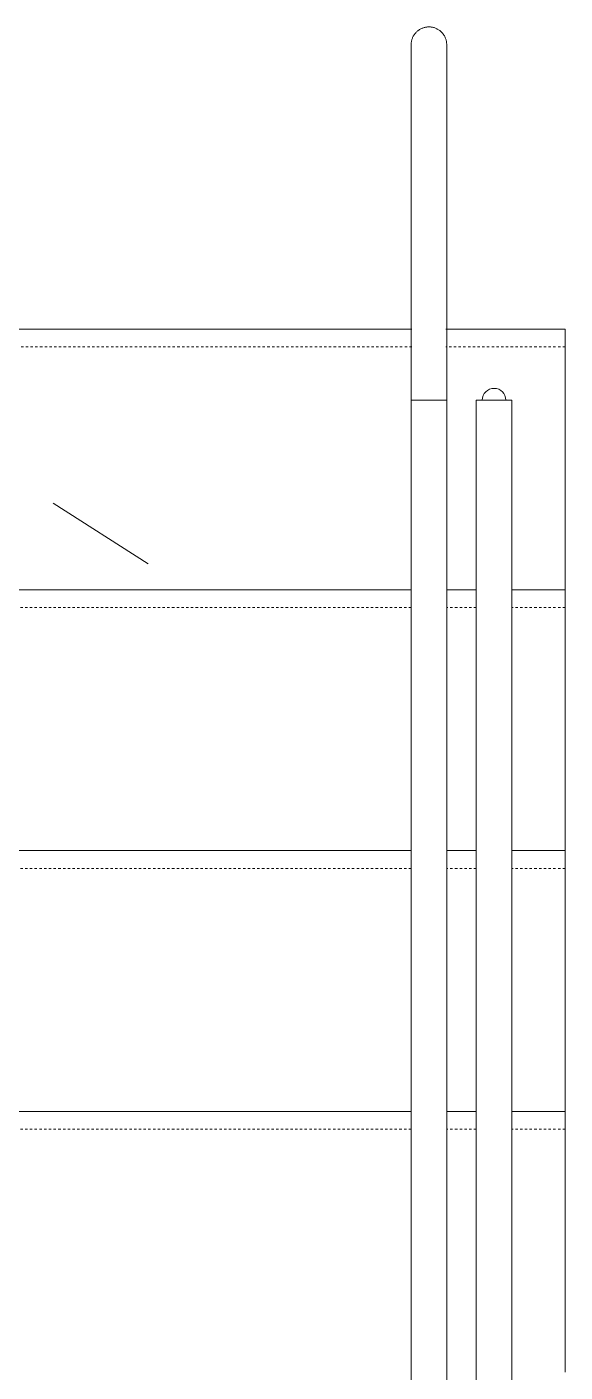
# Model space of a CAD drawing. Header units: inches. Extents: x -1551 to 2054, y 9767 to 12269.
# Drawn here: x 310.7 to 333.5, y 12181.2 to 12237.9 of the extents above; entities that cross this region are included whole.
import ezdxf

# ---------------------------------------------------------------- set-up
doc = ezdxf.new("R2010")
doc.units = ezdxf.units.IN
doc.header["$MEASUREMENT"] = 0
doc.linetypes.add('Overhead 1_16_', pattern=[0.101562, 0.0625, -0.039062])
for name, color, linetype, lineweight in [('0-1', 7, 'Continuous', 5), ('0-2', 7, 'Continuous', 9), ('A-FLOR-HRAL-1', 7, 'Continuous', 9), ('S-STRS-1', 7, 'Continuous', 9), ('S-STRS-2', 252, 'Continuous', 9), ('S-STRS-3', 7, 'Overhead 1_16_', 9)]:
    doc.layers.add(name, color=color, linetype=linetype, lineweight=lineweight)
pattern_1 = [(50, (0, 0), (103.28545, -9.0368), [10.8, -118.8]), (355, (0, 0), (-19.9797, 108.3155), [8.64, -95.04]), (100.451, (8.61, -0.75), (83.3065, 99.2783), [9.179, -100.964]), (46.184, (0, 28.8), (153.6832, -23.8353), [16.2, -178.2]), (96.636, (12.8, 26.81), (134.5904, 140.2742), [13.768, -151.447]), (351.184, (0, 28.8), (134.5915, 140.2725), [12.96, -142.56]), (21, (14.4, 21.6), (85.95435, -57.97756), [10.8, -118.8]), (326, (14.4, 21.6), (35.0378, 104.4212), [8.64, -95.04]), (71.451, (21.56, 16.77), (120.9926, 46.443), [9.179, -100.964]), (37.5, (0, 0), (1.75074, 47.93675), [4.752, -89.136, 4.752, -91.728, -95.4]), (37.5, (0, 0), (1.75074, 47.93675), [-190.368, 4.752, -90.648]), (7.5, (0, 0), (37.88179, 56.79546), [4.752, -50.256, 4.752, -86.976, -36.36]), (7.5, (0, 0), (37.88179, 56.79546), [-146.736, 4.752, -31.608]), (327.5, (-32.112, 0), (76.87036, -3.24809), [4.752, -31.248, 4.752, -107.568, -149.04]), (327.5, (-32.112, 0), (76.87036, -3.24809), [-148.32, 4.752, -144.288]), (317.5, (-46.51, 0), (83.9787, 14.41494), [4.752, -42.048, 4.752, -69.84, -105.84]), (317.5, (-46.51, 0), (83.9787, 14.41494), [-121.392, 4.752, -101.088])]

# ---------------------------------------------------------------- blocks, each defined once
blk = doc.blocks.new('Railing - 1_-V15-KEY PLAN - 1ST FLOOR')
at = {"layer": 'A-FLOR-HRAL-1'}
for p, q in [((2, 11), (2, 0)), ((3.5, 0), (3.5, 11))]:
    blk.add_line(p, q, dxfattribs=at)
at = {"layer": 'A-FLOR-HRAL-1', "flags": 128}
for points in [[(2, 15), (2.001, 15.03), (2.002, 15.06), (2.005, 15.09), (2.01, 15.119), (2.015, 15.149), (2.021, 15.178), (2.029, 15.207), (2.038, 15.236), (2.048, 15.264), (2.059, 15.292), (2.071, 15.319), (2.085, 15.346), (2.099, 15.373), (2.115, 15.398), (2.131, 15.423), (2.148, 15.448), (2.167, 15.472), (2.186, 15.495), (2.206, 15.517), (2.227, 15.538), (2.249, 15.558), (2.272, 15.578), (2.296, 15.597), (2.32, 15.614), (2.345, 15.631), (2.37, 15.647), (2.397, 15.661), (2.423, 15.675), (2.45, 15.688), (2.478, 15.699), (2.506, 15.709), (2.535, 15.719), (2.564, 15.727), (2.593, 15.733), (2.623, 15.739), (2.652, 15.744), (2.682, 15.747), (2.712, 15.749), (2.742, 15.75), (2.75, 15.75)], [(2.75, 15.75), (2.78, 15.749), (2.81, 15.748), (2.84, 15.745), (2.869, 15.74), (2.899, 15.735), (2.928, 15.729), (2.957, 15.721), (2.986, 15.712), (3.014, 15.702), (3.042, 15.691), (3.069, 15.679), (3.096, 15.665), (3.123, 15.651), (3.148, 15.635), (3.173, 15.619), (3.198, 15.602), (3.222, 15.583), (3.245, 15.564), (3.267, 15.544), (3.288, 15.523), (3.308, 15.501), (3.328, 15.478), (3.347, 15.454), (3.364, 15.43), (3.381, 15.405), (3.397, 15.38), (3.411, 15.353), (3.425, 15.327), (3.438, 15.3), (3.449, 15.272), (3.459, 15.244), (3.469, 15.215), (3.477, 15.186), (3.483, 15.157), (3.489, 15.127), (3.494, 15.098), (3.497, 15.068), (3.499, 15.038), (3.5, 15.008), (3.5, 15)], [(2, 15), (2, 14.997), (2, 14.987), (2, 14.971), (2, 14.949), (2, 14.92), (2, 14.885), (2, 14.844), (2, 14.797), (2, 14.744), (2, 14.684), (2, 14.619), (2, 14.548), (2, 14.471), (2, 14.389), (2, 14.301), (2, 14.208), (2, 14.11), (2, 14.007), (2, 13.899), (2, 13.787), (2, 13.67), (2, 13.549), (2, 13.423), (2, 13.294), (2, 13.161), (2, 13.025), (2, 12.885), (2, 12.743), (2, 12.597), (2, 12.449), (2, 12.299), (2, 12.147), (2, 11.993), (2, 11.837), (2, 11.68), (2, 11.522), (2, 11.363), (2, 11.203), (2, 11.043), (2, 11)], [(2, 11), (2, 11.16), (2, 11.32), (2, 11.479), (2, 11.637), (2, 11.795), (2, 11.951), (2, 12.105), (2, 12.258), (2, 12.409), (2, 12.558), (2, 12.704), (2, 12.847), (2, 12.988), (2, 13.125), (2, 13.259), (2, 13.389), (2, 13.515), (2, 13.638), (2, 13.756), (2, 13.869), (2, 13.979), (2, 14.083), (2, 14.182), (2, 14.277), (2, 14.366), (2, 14.45), (2, 14.528), (2, 14.6), (2, 14.667), (2, 14.728), (2, 14.783), (2, 14.832), (2, 14.875), (2, 14.911), (2, 14.942), (2, 14.966), (2, 14.984), (2, 14.995), (2, 15)], [(3.5, 11), (3.5, 11.16), (3.5, 11.32), (3.5, 11.479), (3.5, 11.637), (3.5, 11.795), (3.5, 11.951), (3.5, 12.105), (3.5, 12.258), (3.5, 12.409), (3.5, 12.558), (3.5, 12.704), (3.5, 12.847), (3.5, 12.988), (3.5, 13.125), (3.5, 13.259), (3.5, 13.389), (3.5, 13.515), (3.5, 13.638), (3.5, 13.756), (3.5, 13.869), (3.5, 13.979), (3.5, 14.083), (3.5, 14.182), (3.5, 14.277), (3.5, 14.366), (3.5, 14.45), (3.5, 14.528), (3.5, 14.6), (3.5, 14.667), (3.5, 14.728), (3.5, 14.783), (3.5, 14.832), (3.5, 14.875), (3.5, 14.911), (3.5, 14.942), (3.5, 14.966), (3.5, 14.984), (3.5, 14.995), (3.5, 15)], [(3.5, 15), (3.5, 14.997), (3.5, 14.987), (3.5, 14.971), (3.5, 14.949), (3.5, 14.92), (3.5, 14.885), (3.5, 14.844), (3.5, 14.797), (3.5, 14.744), (3.5, 14.684), (3.5, 14.619), (3.5, 14.548), (3.5, 14.471), (3.5, 14.389), (3.5, 14.301), (3.5, 14.208), (3.5, 14.11), (3.5, 14.007), (3.5, 13.899), (3.5, 13.787), (3.5, 13.67), (3.5, 13.549), (3.5, 13.423), (3.5, 13.294), (3.5, 13.161), (3.5, 13.025), (3.5, 12.885), (3.5, 12.743), (3.5, 12.597), (3.5, 12.449), (3.5, 12.299), (3.5, 12.147), (3.5, 11.993), (3.5, 11.837), (3.5, 11.68), (3.5, 11.522), (3.5, 11.363), (3.5, 11.203), (3.5, 11.043), (3.5, 11)]]:
    blk.add_lwpolyline(points, dxfattribs=at)
at = {"layer": 'A-FLOR-HRAL-1'}
blk.add_arc((0, 0), 0.5, 360, 180, dxfattribs=at)
blk = doc.blocks.new('Railing - Railing-2854362-KEY PLAN - 1ST FLOOR')
at = {"layer": 'A-FLOR-HRAL-1'}
for p, q in [((-3637.824, 12222.189), (-3636.324, 12222.189)), ((-3637.824, 12222.189), (-3637.824, 12162.189)), ((-3636.324, 12222.189), (-3636.324, 12162.189)), ((-3635.074, 12222.189), (-3633.574, 12222.189)), ((-3635.074, 12222.189), (-3635.074, 12162.189)), ((-3633.574, 12222.189), (-3633.574, 12162.189))]:
    blk.add_line(p, q, dxfattribs=at)
at = {"extrusion": (0, 0, -1), "zscale": -1}
blk.add_blockref('Railing - 1_-V15-KEY PLAN - 1ST FLOOR', (3634.324, 12222.189), dxfattribs=at)
blk = doc.blocks.new('CTR - 1st Phase - Shell_rvt-1-KEY PLAN - 1ST FLOOR')
at = {"layer": 'S-STRS-2'}
h = blk.add_hatch(dxfattribs=at)
h.set_pattern_fill('FP_8', color=256, style=0, pattern_type=2)
h.set_pattern_definition(pattern_1)
h.paths.add_polyline_path([(-3687.324, 12214.189), (-3685.824, 12214.189), (-3685.824, 12217.689), (-3685.074, 12217.689), (-3685.074, 12214.189), (-3684.074, 12214.189), (-3684.074, 12222.189), (-3683.824, 12222.189), (-3683.635, 12222.58), (-3683.091, 12222.58), (-3682.574, 12222.189), (-3682.574, 12214.189), (-3681.324, 12214.189), (-3681.324, 12225.189), (-3687.324, 12225.189), (-3687.324, 12221.049)], flags=0)
h.paths.add_polyline_path([(-3631.324, 12214.189), (-3631.324, 12225.189), (-3636.324, 12225.189), (-3636.324, 12214.189), (-3635.074, 12214.189), (-3635.074, 12222.189), (-3634.824, 12222.189), (-3634.774, 12222.406), (-3634.435, 12222.677), (-3633.928, 12222.406), (-3633.824, 12222.189), (-3633.574, 12222.189), (-3633.574, 12214.189), (-3633.006, 12214.189)], flags=0)
h.paths.add_polyline_path([(-3666.774, 12214.189), (-3637.824, 12214.189), (-3637.824, 12225.189), (-3679.824, 12225.189), (-3679.824, 12214.189)], flags=0)
h = blk.add_hatch(dxfattribs=at)
h.set_pattern_fill('FP_8', color=256, style=0, pattern_type=2)
h.set_pattern_definition(pattern_1)
h.paths.add_polyline_path([(-3633.006, 12203.189), (-3631.324, 12203.189), (-3631.324, 12214.189), (-3633.574, 12214.189), (-3633.574, 12203.189)], flags=0)
h.paths.add_polyline_path([(-3685.824, 12203.189), (-3685.824, 12214.189), (-3687.324, 12214.189), (-3687.324, 12203.189)], flags=0)
h.paths.add_polyline_path([(-3685.074, 12203.189), (-3684.074, 12203.189), (-3684.074, 12214.189), (-3685.074, 12214.189)], flags=0)
h.paths.add_polyline_path([(-3682.574, 12203.189), (-3681.324, 12203.189), (-3681.324, 12214.189), (-3682.574, 12214.189)], flags=0)
h.paths.add_polyline_path([(-3635.074, 12203.189), (-3635.074, 12214.189), (-3636.324, 12214.189), (-3636.324, 12203.189)], flags=0)
h.paths.add_polyline_path([(-3637.824, 12203.189), (-3637.824, 12214.189), (-3679.824, 12214.189), (-3679.824, 12203.189), (-3666.774, 12203.189)], flags=0)
h = blk.add_hatch(dxfattribs=at)
h.set_pattern_fill('FP_8', color=256, style=0, pattern_type=2)
h.set_pattern_definition(pattern_1)
h.paths.add_polyline_path([(-3687.324, 12192.189), (-3685.824, 12192.189), (-3685.824, 12203.189), (-3687.324, 12203.189), (-3687.324, 12201.309)], flags=0)
h.paths.add_polyline_path([(-3637.824, 12192.189), (-3637.824, 12203.189), (-3679.824, 12203.189), (-3679.824, 12192.189), (-3666.774, 12192.189)], flags=0)
h.paths.add_polyline_path([(-3636.324, 12192.189), (-3635.074, 12192.189), (-3635.074, 12203.189), (-3636.324, 12203.189), (-3636.324, 12201.309)], flags=0)
h.paths.add_polyline_path([(-3685.074, 12192.189), (-3684.074, 12192.189), (-3684.074, 12203.189), (-3685.074, 12203.189), (-3685.074, 12201.309)], flags=0)
h.paths.add_polyline_path([(-3682.574, 12192.189), (-3681.324, 12192.189), (-3681.324, 12203.189), (-3682.574, 12203.189), (-3682.574, 12201.309)], flags=0)
h.paths.add_polyline_path([(-3633.574, 12192.189), (-3631.324, 12192.189), (-3631.324, 12203.189), (-3633.574, 12203.189), (-3633.574, 12201.309)], flags=0)
h = blk.add_hatch(dxfattribs=at)
h.set_pattern_fill('FP_13', color=256, style=0, pattern_type=2)
h.set_pattern_definition(pattern_1)
h.paths.add_polyline_path([(-3687.324, 12181.189), (-3685.824, 12181.189), (-3685.824, 12192.189), (-3687.324, 12192.189), (-3687.324, 12181.568)], flags=0)
h.paths.add_polyline_path([(-3685.074, 12181.189), (-3684.074, 12181.189), (-3684.074, 12192.189), (-3685.074, 12192.189), (-3685.074, 12181.568)], flags=0)
h.paths.add_polyline_path([(-3631.324, 12181.189), (-3631.324, 12192.189), (-3633.574, 12192.189), (-3633.574, 12181.189), (-3633.006, 12181.189)], flags=0)
h.paths.add_polyline_path([(-3682.574, 12181.189), (-3681.324, 12181.189), (-3681.324, 12192.189), (-3682.574, 12192.189), (-3682.574, 12181.568)], flags=0)
h.paths.add_polyline_path([(-3679.824, 12181.189), (-3637.824, 12181.189), (-3637.824, 12192.189), (-3679.824, 12192.189), (-3679.824, 12181.568)], flags=0)
h.paths.add_polyline_path([(-3636.324, 12181.189), (-3635.074, 12181.189), (-3635.074, 12192.189), (-3636.324, 12192.189), (-3636.324, 12181.568)], flags=0)
at = {"layer": 'S-STRS-1'}
for p, q in [((-3637.798, 12225.189), (-3679.849, 12225.189)), ((-3631.324, 12225.189), (-3636.367, 12225.189)), ((-3631.324, 12225.189), (-3631.324, 12214.189)), ((-3637.824, 12214.189), (-3679.824, 12214.189)), ((-3635.074, 12214.189), (-3636.324, 12214.189)), ((-3631.324, 12214.189), (-3633.574, 12214.189)), ((-3631.324, 12214.189), (-3631.324, 12203.189)), ((-3637.824, 12203.189), (-3679.824, 12203.189)), ((-3635.074, 12203.189), (-3636.324, 12203.189)), ((-3631.324, 12203.189), (-3633.574, 12203.189)), ((-3631.324, 12203.189), (-3631.324, 12192.189)), ((-3637.824, 12192.189), (-3679.824, 12192.189)), ((-3635.074, 12192.189), (-3636.324, 12192.189)), ((-3631.324, 12192.189), (-3633.574, 12192.189)), ((-3631.324, 12192.189), (-3631.324, 12181.189))]:
    blk.add_line(p, q, dxfattribs=at)
at = {"layer": 'S-STRS-3'}
for p, q in [((-3637.798, 12224.439), (-3679.849, 12224.439)), ((-3631.324, 12224.439), (-3636.362, 12224.439)), ((-3637.824, 12213.439), (-3679.824, 12213.439)), ((-3635.074, 12213.439), (-3636.324, 12213.439)), ((-3631.324, 12213.439), (-3633.574, 12213.439)), ((-3637.824, 12202.439), (-3679.824, 12202.439)), ((-3635.074, 12202.439), (-3636.324, 12202.439)), ((-3631.324, 12202.439), (-3633.574, 12202.439)), ((-3637.824, 12191.439), (-3679.824, 12191.439)), ((-3635.074, 12191.439), (-3636.324, 12191.439)), ((-3631.324, 12191.439), (-3633.574, 12191.439))]:
    blk.add_line(p, q, dxfattribs=at)
at = {"layer": '0-2'}
blk.add_blockref('Railing - Railing-2854362-KEY PLAN - 1ST FLOOR', (0, 0), dxfattribs=at)

msp = doc.modelspace()

# ---------------------------------------------------------------- block references
at = {"layer": '0-1'}
msp.add_blockref('CTR - 1st Phase - Shell_rvt-1-KEY PLAN - 1ST FLOOR', (3964.779, 0), dxfattribs=at)

doc.saveas('drawing.dxf')
